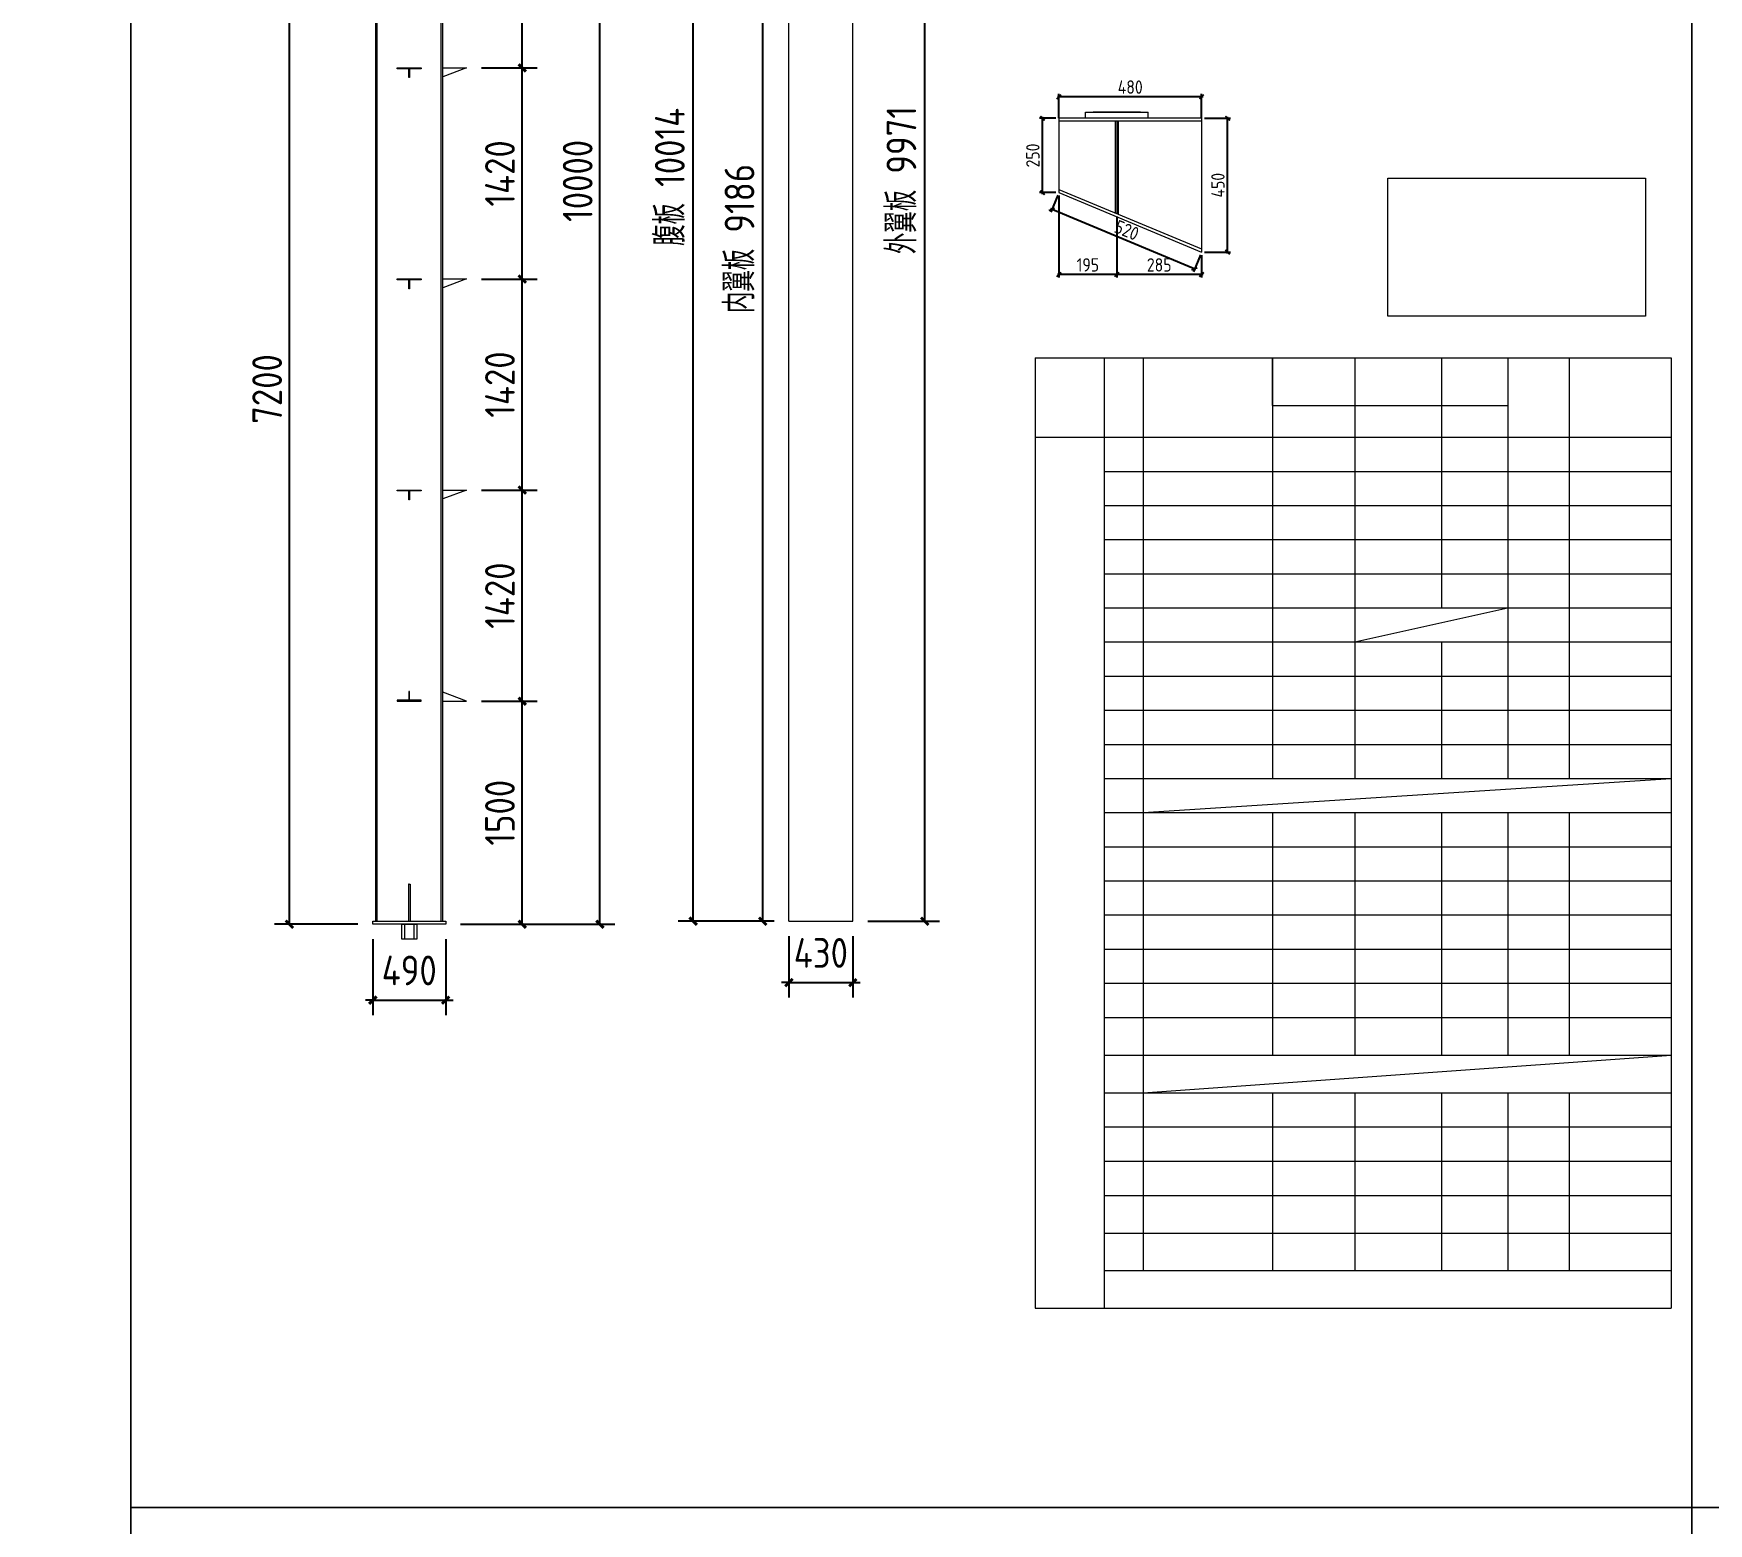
# Model space of a CAD drawing. Extents: x 485428 to 797698, y 56414 to 211814.
# Drawn here: x 671882 to 683150, y 140157 to 150179 of the extents above; entities that cross this region are included whole.
import ezdxf

# ---------------------------------------------------------------- set-up
doc = ezdxf.new("R2010")
doc.units = 0
doc.header["$LTSCALE"] = 1000
doc.header["$MEASUREMENT"] = 0
doc.layers.add('DOTE', color=1, linetype='Continuous')
doc.layers.add('钢架', color=7, linetype='Continuous', lineweight=25)
doc.styles.get("Standard").update_dxf_attribs({"font": 'gbenor.shx', "bigfont": 'gbcbig.shx'})
doc.dimstyles.get("Standard").update_dxf_attribs({"dimscale": 100, "dimtxt": 2, "dimasz": 0.4, "dimexe": 0.5, "dimexo": 1, "dimgap": 0.5, "dimtad": 1, "dimdec": 0, "dimzin": 0, "dimdsep": 46, "dimtxsty": 'Standard', "dimblk": 'ARCHTICK', "dimcen": 0.09, "dimadec": 0, "dimazin": 0, "dimtfac": 1, "dimtdec": 0, "dimtix": 1, "dimtmove": 2, "dimatfit": 3, "dimfxl": 1, "dimtolj": 1, "dimtzin": 0, "dimarcsym": 0})

# ---------------------------------------------------------------- blocks, each defined once
blk = doc.blocks.new('_ArchTick')
at = {"color": 0, "linetype": 'ByBlock', "const_width": 0.4}
blk.add_lwpolyline([(-0.5, -0.5), (0.5, 0.5)], dxfattribs=at)
blk = doc.blocks.new('*D414')
at = {"color": 3, "lineweight": -2}
for p, q in [((674895, 145688), (675270, 145688)), ((675170, 144188), (675170, 145688)), ((674755, 144188), (675270, 144188))]:
    blk.add_line(p, q, dxfattribs=at)
at = {"layer": 'Defpoints', "color": 0}
for p in [(674795, 145688), (675170, 145688), (674655, 144188)]:
    blk.add_point(p, dxfattribs=at)
at = {"color": 3, "lineweight": -2, "xscale": 50, "yscale": 50, "zscale": 50}
for p, rotation in [((675170, 145688), 90), ((675170, 144188), 270)]:
    blk.add_blockref('_ArchTick', p, dxfattribs=dict(at, rotation=rotation))
at = {"color": 0, "lineweight": 15, "insert": (675020, 144938), "char_height": 200, "attachment_point": 5, "rotation": 90}
blk.add_mtext('\\A1;1500', dxfattribs=at)
blk = doc.blocks.new('*D415')
at = {"color": 3, "lineweight": -2}
for p, q in [((674895, 147108), (675270, 147108)), ((675170, 145688), (675170, 147108)), ((674895, 145688), (675270, 145688))]:
    blk.add_line(p, q, dxfattribs=at)
at = {"layer": 'Defpoints', "color": 0}
for p in [(674795, 147108), (675170, 147108), (674795, 145688)]:
    blk.add_point(p, dxfattribs=at)
at = {"color": 3, "lineweight": -2, "xscale": 50, "yscale": 50, "zscale": 50}
for p, rotation in [((675170, 147108), 90), ((675170, 145688), 270)]:
    blk.add_blockref('_ArchTick', p, dxfattribs=dict(at, rotation=rotation))
at = {"color": 0, "lineweight": 15, "insert": (675020, 146398), "char_height": 200, "attachment_point": 5, "rotation": 90}
blk.add_mtext('\\A1;1420', dxfattribs=at)
blk = doc.blocks.new('*D416')
at = {"color": 3, "lineweight": -2}
for p, q in [((674895, 148528), (675270, 148528)), ((675170, 147108), (675170, 148528)), ((674895, 147108), (675270, 147108))]:
    blk.add_line(p, q, dxfattribs=at)
at = {"layer": 'Defpoints', "color": 0}
for p in [(674795, 148528), (675170, 148528), (674795, 147108)]:
    blk.add_point(p, dxfattribs=at)
at = {"color": 3, "lineweight": -2, "xscale": 50, "yscale": 50, "zscale": 50}
for p, rotation in [((675170, 148528), 90), ((675170, 147108), 270)]:
    blk.add_blockref('_ArchTick', p, dxfattribs=dict(at, rotation=rotation))
at = {"color": 0, "lineweight": 15, "insert": (675020, 147818), "char_height": 200, "attachment_point": 5, "rotation": 90}
blk.add_mtext('\\A1;1420', dxfattribs=at)
blk = doc.blocks.new('*D417')
at = {"color": 3, "lineweight": -2}
for p, q in [((674895, 149948), (675270, 149948)), ((675170, 148528), (675170, 149948)), ((674895, 148528), (675270, 148528))]:
    blk.add_line(p, q, dxfattribs=at)
at = {"layer": 'Defpoints', "color": 0}
for p in [(674795, 149948), (675170, 149948), (674795, 148528)]:
    blk.add_point(p, dxfattribs=at)
at = {"color": 3, "lineweight": -2, "xscale": 50, "yscale": 50, "zscale": 50}
for p, rotation in [((675170, 149948), 90), ((675170, 148528), 270)]:
    blk.add_blockref('_ArchTick', p, dxfattribs=dict(at, rotation=rotation))
at = {"color": 0, "lineweight": 15, "insert": (675020, 149238), "char_height": 200, "attachment_point": 5, "rotation": 90}
blk.add_mtext('\\A1;1420', dxfattribs=at)
blk = doc.blocks.new('*D418')
at = {"color": 3, "lineweight": -2}
for p, q in [((674895, 151368), (675270, 151368)), ((675170, 149948), (675170, 151368)), ((674895, 149948), (675270, 149948))]:
    blk.add_line(p, q, dxfattribs=at)
at = {"layer": 'Defpoints', "color": 0}
for p in [(674795, 151368), (675170, 151368), (674795, 149948)]:
    blk.add_point(p, dxfattribs=at)
at = {"color": 3, "lineweight": -2, "xscale": 50, "yscale": 50, "zscale": 50}
for p, rotation in [((675170, 151368), 90), ((675170, 149948), 270)]:
    blk.add_blockref('_ArchTick', p, dxfattribs=dict(at, rotation=rotation))
at = {"color": 0, "lineweight": 15, "insert": (675020, 150658), "char_height": 200, "attachment_point": 5, "rotation": 90}
blk.add_mtext('\\A1;1420', dxfattribs=at)
blk = doc.blocks.new('*D420')
at = {"color": 3, "lineweight": -2}
for p, q in [((673605, 151388), (673504, 151388)), ((673604, 144188), (673604, 151388)), ((674065, 144188), (673504, 144188))]:
    blk.add_line(p, q, dxfattribs=at)
at = {"layer": 'Defpoints', "color": 0}
for p in [(673604, 151388), (673705, 151388), (674165, 144188)]:
    blk.add_point(p, dxfattribs=at)
at = {"color": 3, "lineweight": -2, "xscale": 50, "yscale": 50, "zscale": 50}
for p, rotation in [((673604, 151388), 90), ((673604, 144188), 270)]:
    blk.add_blockref('_ArchTick', p, dxfattribs=dict(at, rotation=rotation))
at = {"color": 0, "lineweight": 15, "insert": (673454, 147788), "char_height": 200, "attachment_point": 5, "rotation": 90}
blk.add_mtext('\\A1;7200', dxfattribs=at)
blk = doc.blocks.new('*D422')
at = {"color": 3, "lineweight": -2}
for p, q in [((674735, 154188), (675793, 154188)), ((675693, 144188), (675693, 154188)), ((674755, 144188), (675793, 144188))]:
    blk.add_line(p, q, dxfattribs=at)
at = {"layer": 'Defpoints', "color": 0}
for p in [(674635, 154188), (675693, 154188), (674655, 144188)]:
    blk.add_point(p, dxfattribs=at)
at = {"color": 3, "lineweight": -2, "xscale": 50, "yscale": 50, "zscale": 50}
for p, rotation in [((675693, 154188), 90), ((675693, 144188), 270)]:
    blk.add_blockref('_ArchTick', p, dxfattribs=dict(at, rotation=rotation))
at = {"color": 0, "lineweight": 15, "insert": (675543, 149188), "char_height": 200, "attachment_point": 5, "rotation": 90}
blk.add_mtext('\\A1;10000', dxfattribs=at)
blk = doc.blocks.new('*D423')
at = {"color": 3, "lineweight": -2}
for p, q in [((676964, 144108), (676964, 143695)), ((677394, 144108), (677394, 143695)), ((676964, 143795), (676914, 143795)), ((676964, 143795), (677394, 143795)), ((677394, 143795), (677444, 143795))]:
    blk.add_line(p, q, dxfattribs=at)
at = {"layer": 'Defpoints', "color": 0}
for p in [(676964, 144208), (677394, 144208), (677394, 143795)]:
    blk.add_point(p, dxfattribs=at)
at = {"color": 3, "lineweight": -2, "xscale": 50, "yscale": 50, "zscale": 50}
blk.add_blockref('_ArchTick', (676964, 143795), dxfattribs=at)
at = {"color": 3, "lineweight": -2, "xscale": 50, "yscale": 50, "zscale": 50, "rotation": 180}
blk.add_blockref('_ArchTick', (677394, 143795), dxfattribs=at)
at = {"color": 0, "lineweight": 15, "insert": (677179, 143995), "char_height": 200, "attachment_point": 5}
blk.add_mtext('\\A1;430', dxfattribs=at)
blk = doc.blocks.new('*D424')
at = {"color": 3, "lineweight": -2}
for p, q in [((674165, 144088), (674165, 143577)), ((674655, 144088), (674655, 143577)), ((674165, 143677), (674115, 143677)), ((674165, 143677), (674655, 143677)), ((674655, 143677), (674705, 143677))]:
    blk.add_line(p, q, dxfattribs=at)
at = {"layer": 'Defpoints', "color": 0}
for p in [(674165, 144188), (674655, 144188), (674655, 143677)]:
    blk.add_point(p, dxfattribs=at)
at = {"color": 3, "lineweight": -2, "xscale": 50, "yscale": 50, "zscale": 50}
blk.add_blockref('_ArchTick', (674165, 143677), dxfattribs=at)
at = {"color": 3, "lineweight": -2, "xscale": 50, "yscale": 50, "zscale": 50, "rotation": 180}
blk.add_blockref('_ArchTick', (674655, 143677), dxfattribs=at)
at = {"color": 0, "lineweight": 15, "insert": (674410, 143877), "char_height": 200, "attachment_point": 5}
blk.add_mtext('\\A1;490', dxfattribs=at)
blk = doc.blocks.new('*D425')
at = {"color": 3, "lineweight": -2}
for p, q in [((676864, 153394), (676688, 153394)), ((676788, 144208), (676788, 153394)), ((676864, 144208), (676688, 144208))]:
    blk.add_line(p, q, dxfattribs=at)
at = {"layer": 'Defpoints', "color": 0}
for p in [(676788, 153394), (676964, 153394), (676964, 144208)]:
    blk.add_point(p, dxfattribs=at)
at = {"color": 3, "lineweight": -2, "xscale": 50, "yscale": 50, "zscale": 50}
for p, rotation in [((676788, 153394), 90), ((676788, 144208), 270)]:
    blk.add_blockref('_ArchTick', p, dxfattribs=dict(at, rotation=rotation))
at = {"color": 0, "lineweight": 15, "insert": (676632, 148801), "char_height": 200, "attachment_point": 5, "rotation": 90}
blk.add_mtext('\\A1;内翼板 9186', dxfattribs=at)
blk = doc.blocks.new('*D427')
at = {"color": 3, "lineweight": -2}
for p, q in [((677494, 154179), (677978, 154179)), ((677878, 144208), (677878, 154179)), ((677494, 144208), (677978, 144208))]:
    blk.add_line(p, q, dxfattribs=at)
at = {"layer": 'Defpoints', "color": 0}
for p in [(677394, 154179), (677878, 154179), (677394, 144208)]:
    blk.add_point(p, dxfattribs=at)
at = {"color": 3, "lineweight": -2, "xscale": 50, "yscale": 50, "zscale": 50}
for p, rotation in [((677878, 154179), 90), ((677878, 144208), 270)]:
    blk.add_blockref('_ArchTick', p, dxfattribs=dict(at, rotation=rotation))
at = {"color": 0, "lineweight": 15, "insert": (677721, 149194), "char_height": 200, "attachment_point": 5, "rotation": 90}
blk.add_mtext('\\A1;外翼板 9971', dxfattribs=at)
blk = doc.blocks.new('*D429')
at = {"color": 3, "lineweight": -2}
for p, q in [((676864, 154222), (676220, 154222)), ((676320, 144208), (676320, 154222)), ((676864, 144208), (676220, 144208))]:
    blk.add_line(p, q, dxfattribs=at)
at = {"layer": 'Defpoints', "color": 0}
for p in [(676320, 154222), (676964, 154222), (676964, 144208)]:
    blk.add_point(p, dxfattribs=at)
at = {"color": 3, "lineweight": -2, "xscale": 50, "yscale": 50, "zscale": 50}
for p, rotation in [((676320, 154222), 90), ((676320, 144208), 270)]:
    blk.add_blockref('_ArchTick', p, dxfattribs=dict(at, rotation=rotation))
at = {"color": 0, "lineweight": 15, "insert": (676163, 149215), "char_height": 200, "attachment_point": 5, "rotation": 90}
blk.add_mtext('\\A1;腹板 10014', dxfattribs=at)
blk = doc.blocks.new('*D654')
at = {"color": 3, "lineweight": -2}
for p, q in [((678760, 149609), (678650, 149609)), ((678670, 149099), (678670, 149619)), ((678760, 149109), (678650, 149109))]:
    blk.add_line(p, q, dxfattribs=at)
at = {"layer": 'Defpoints', "color": 0}
for p in [(678670, 149609), (678780, 149609), (678780, 149109)]:
    blk.add_point(p, dxfattribs=at)
at = {"color": 3, "lineweight": -2, "xscale": 30, "yscale": 30, "zscale": 30}
for p, rotation in [((678670, 149609), 90), ((678670, 149109), 270)]:
    blk.add_blockref('_ArchTick', p, dxfattribs=dict(at, rotation=rotation))
at = {"color": 0, "lineweight": 15, "insert": (678605, 149359), "char_height": 90, "attachment_point": 5, "rotation": 90}
blk.add_mtext('\\A1;250', dxfattribs=at)
blk = doc.blocks.new('*D655')
at = {"color": 3, "lineweight": -2}
for p, q in [((679760, 149609), (679935, 149609)), ((679915, 148699), (679915, 149619)), ((679760, 148709), (679935, 148709))]:
    blk.add_line(p, q, dxfattribs=at)
at = {"layer": 'Defpoints', "color": 0}
for p in [(679740, 149609), (679915, 149609), (679740, 148709)]:
    blk.add_point(p, dxfattribs=at)
at = {"color": 3, "lineweight": -2, "xscale": 30, "yscale": 30, "zscale": 30}
for p, rotation in [((679915, 149609), 90), ((679915, 148709), 270)]:
    blk.add_blockref('_ArchTick', p, dxfattribs=dict(at, rotation=rotation))
at = {"color": 0, "lineweight": 15, "insert": (679850, 149159), "char_height": 90, "attachment_point": 5, "rotation": 90}
blk.add_mtext('\\A1;450', dxfattribs=at)
blk = doc.blocks.new('*D656')
at = {"color": 3, "lineweight": -2}
for p, q in [((678772, 149091), (678725, 148977)), ((679702, 148592), (678723, 149000)), ((679732, 148691), (679685, 148577))]:
    blk.add_line(p, q, dxfattribs=at)
at = {"layer": 'Defpoints', "color": 0}
for p in [(678780, 149109), (678732, 148996), (679740, 148709)]:
    blk.add_point(p, dxfattribs=at)
at = {"color": 3, "lineweight": -2, "xscale": 30, "yscale": 30, "zscale": 30}
for p, rotation in [((678732, 148996), 157.3801350519596), ((679692, 148596), 337.3801350519596)]:
    blk.add_blockref('_ArchTick', p, dxfattribs=dict(at, rotation=rotation))
at = {"color": 0, "lineweight": 15, "insert": (679237, 148856), "char_height": 90, "attachment_point": 5, "rotation": 337.3801}
blk.add_mtext('\\A1;520', dxfattribs=at)
blk = doc.blocks.new('*D657')
at = {"color": 3, "lineweight": -2}
for p, q in [((679750, 149754), (678770, 149754)), ((678780, 149609), (678780, 149774)), ((679740, 149609), (679740, 149774))]:
    blk.add_line(p, q, dxfattribs=at)
at = {"layer": 'Defpoints', "color": 0}
for p in [(678780, 149754), (678780, 149589), (679740, 149589)]:
    blk.add_point(p, dxfattribs=at)
at = {"color": 3, "lineweight": -2, "xscale": 30, "yscale": 30, "zscale": 30, "rotation": 180}
blk.add_blockref('_ArchTick', (678780, 149754), dxfattribs=at)
at = {"color": 3, "lineweight": -2, "xscale": 30, "yscale": 30, "zscale": 30}
blk.add_blockref('_ArchTick', (679740, 149754), dxfattribs=at)
at = {"color": 0, "lineweight": 15, "insert": (679260, 149819), "char_height": 90, "attachment_point": 5}
blk.add_mtext('\\A1;480', dxfattribs=at)
blk = doc.blocks.new('*D658')
at = {"color": 3, "lineweight": -2}
for p, q in [((679170, 148948), (679170, 148538)), ((679740, 148689), (679740, 148538)), ((679750, 148558), (679160, 148558))]:
    blk.add_line(p, q, dxfattribs=at)
at = {"layer": 'Defpoints', "color": 0}
for p in [(679170, 148968), (679740, 148709), (679170, 148558)]:
    blk.add_point(p, dxfattribs=at)
at = {"color": 3, "lineweight": -2, "xscale": 30, "yscale": 30, "zscale": 30, "rotation": 180}
blk.add_blockref('_ArchTick', (679170, 148558), dxfattribs=at)
at = {"color": 3, "lineweight": -2, "xscale": 30, "yscale": 30, "zscale": 30}
blk.add_blockref('_ArchTick', (679740, 148558), dxfattribs=at)
at = {"color": 0, "lineweight": 15, "insert": (679455, 148623), "char_height": 90, "attachment_point": 5}
blk.add_mtext('\\A1;285', dxfattribs=at)
blk = doc.blocks.new('*D659')
at = {"color": 3, "lineweight": -2}
for p, q in [((678780, 149089), (678780, 148538)), ((679170, 148948), (679170, 148538)), ((679180, 148558), (678770, 148558))]:
    blk.add_line(p, q, dxfattribs=at)
at = {"layer": 'Defpoints', "color": 0}
for p in [(678780, 149109), (679170, 148968), (678780, 148558)]:
    blk.add_point(p, dxfattribs=at)
at = {"color": 3, "lineweight": -2, "xscale": 30, "yscale": 30, "zscale": 30, "rotation": 180}
blk.add_blockref('_ArchTick', (678780, 148558), dxfattribs=at)
at = {"color": 3, "lineweight": -2, "xscale": 30, "yscale": 30, "zscale": 30}
blk.add_blockref('_ArchTick', (679170, 148558), dxfattribs=at)
at = {"color": 0, "lineweight": 15, "insert": (678975, 148623), "char_height": 90, "attachment_point": 5}
blk.add_mtext('\\A1;195', dxfattribs=at)
blk = doc.blocks.new('*D992')
at = {"color": 0, "lineweight": -2}
blk.add_arc((677394, 154222), 346, 180, 270, dxfattribs=at)
at = {"layer": 'Defpoints', "color": 0}
for p in [(676964, 154222), (677394, 154222), (677394, 154179), (677094, 154050), (677394, 144208)]:
    blk.add_point(p, dxfattribs=at)
at = {"color": 0, "lineweight": -2, "xscale": 50, "yscale": 50, "zscale": 50}
for p, rotation in [((677048, 154222), 89.99999999998869), ((677394, 153877), 359.9999999999992)]:
    blk.add_blockref('_ArchTick', p, dxfattribs=dict(at, rotation=rotation))
at = {"color": 0, "lineweight": 15, "insert": (677291, 154119), "char_height": 200, "attachment_point": 5, "rotation": 315}
blk.add_mtext('\\A1;90°', dxfattribs=at)

msp = doc.modelspace()

# ---------------------------------------------------------------- linework, layer by layer
at = {"color": 2, "lineweight": 15}
for p, q in [((674329.4, 149942.5), (674329.4, 149948.5)), ((674329.4, 149948.5), (674409.4, 149948.5)), ((674489.4, 149942.5), (674329.4, 149942.5)), ((674406.4, 149882.5), (674406.4, 149942.5)), ((674406.4, 149942.5), (674412.4, 149942.5)), ((674409.4, 149882.5), (674406.4, 149882.5)), ((674409.4, 149948.5), (674489.4, 149948.5)), ((674412.4, 149882.5), (674409.4, 149882.5)), ((674412.4, 149942.5), (674412.4, 149882.5)), ((674489.4, 149948.5), (674489.4, 149942.5)), ((674635.2, 149948.5), (674795.2, 149948.5)), ((674635.2, 149948.5), (674795.2, 149948.5)), ((674795.2, 149948.5), (674635.2, 149888.5)), ((674329.4, 148522.5), (674329.4, 148528.5)), ((674329.4, 148528.5), (674409.4, 148528.5)), ((674489.4, 148522.5), (674329.4, 148522.5)), ((674406.4, 148462.5), (674406.4, 148522.5)), ((674406.4, 148522.5), (674412.4, 148522.5)), ((674409.4, 148528.5), (674489.4, 148528.5)), ((674412.4, 148522.5), (674412.4, 148462.5)), ((674489.4, 148528.5), (674489.4, 148522.5)), ((674635.2, 148528.5), (674795.2, 148528.5)), ((674635.2, 148528.5), (674795.2, 148528.5)), ((674795.2, 148528.5), (674635.2, 148468.5)), ((674409.4, 148462.5), (674406.4, 148462.5)), ((674412.4, 148462.5), (674409.4, 148462.5)), ((674329.4, 147102.5), (674329.4, 147108.5)), ((674329.4, 147108.5), (674409.4, 147108.5)), ((674489.4, 147102.5), (674329.4, 147102.5)), ((674406.4, 147042.5), (674406.4, 147102.5)), ((674406.4, 147102.5), (674412.4, 147102.5)), ((674409.4, 147108.5), (674489.4, 147108.5)), ((674412.4, 147102.5), (674412.4, 147042.5)), ((674489.4, 147108.5), (674489.4, 147102.5)), ((674635.2, 147108.5), (674795.2, 147108.5)), ((674635.2, 147108.5), (674795.2, 147108.5)), ((674795.2, 147108.5), (674635.2, 147048.5)), ((674409.4, 147042.5), (674406.4, 147042.5)), ((674412.4, 147042.5), (674409.4, 147042.5)), ((674489.4, 145694.5), (674329.4, 145694.5)), ((674329.4, 145694.5), (674329.4, 145688.5)), ((674409.4, 145754.5), (674406.4, 145754.5)), ((674406.4, 145754.5), (674406.4, 145694.5)), ((674406.4, 145694.5), (674412.4, 145694.5)), ((674412.4, 145754.5), (674409.4, 145754.5)), ((674412.4, 145694.5), (674412.4, 145754.5)), ((674489.4, 145688.5), (674489.4, 145694.5)), ((674795.2, 145688.5), (674635.2, 145748.5)), ((674329.4, 145688.5), (674409.4, 145688.5)), ((674409.4, 145688.5), (674489.4, 145688.5)), ((674635.2, 145688.5), (674795.2, 145688.5)), ((674635.2, 145688.5), (674795.2, 145688.5)), ((674410.2, 144458.5), (674405.2, 144458.5)), ((674405.2, 144458.5), (674405.2, 144208.5)), ((674410.2, 144458.5), (674415.2, 144458.5)), ((674415.2, 144458.5), (674415.2, 144208.5)), ((674165.2, 144188.5), (674165.2, 144208.5)), ((674165.2, 144208.5), (674655.2, 144208.5)), ((674655.2, 144188.5), (674165.2, 144188.5)), ((674655.2, 144208.5), (674655.2, 144188.5))]:
    msp.add_line(p, q, dxfattribs=at)
at = {"lineweight": 15}
for p, q in [((678959.7, 149649.3), (679379.7, 149649.3)), ((678959.7, 149609.3), (678959.7, 149649.3)), ((679329.7, 149649.3), (679009.7, 149649.3)), ((679379.7, 149609.3), (679379.7, 149649.3)), ((679739.7, 149609.3), (678779.7, 149609.3)), ((678779.7, 149609.3), (678779.7, 149109.3)), ((679739.7, 149589.3), (678779.7, 149589.3)), ((679169.7, 149609.3), (678959.7, 149609.3)), ((679159.7, 149589.3), (679159.7, 148972.6)), ((679459.7, 149609.3), (679169.7, 149609.3)), ((679179.7, 149589.3), (679179.7, 148964.3)), ((679739.7, 149609.3), (679739.7, 148709.3)), ((678779.7, 149131), (679739.7, 148731)), ((678779.7, 149109.3), (679739.7, 148709.3)), ((680216.5, 147678.1), (680216.5, 147997.5)), ((680216.5, 147997.5), (680216.5, 145168.3)), ((680770.3, 147997.5), (680770.3, 145168.3)), ((682898.7, 147997.5), (682898.7, 141605.4)), ((680770.3, 146086.4), (681799.4, 146315.9)), ((679346.9, 144938.8), (682898.7, 145168.3)), ((680216.5, 144938.8), (680216.5, 143306.8)), ((680770.3, 144938.8), (680770.3, 144020.7)), ((674360.2, 144188.5), (674460.2, 144188.5)), ((676963.7, 144208.5), (677393.7, 144208.5)), ((680770.3, 144020.7), (680770.3, 143306.8)), ((679346.9, 143054.2), (682898.7, 143306.8)), ((680216.5, 143054.2), (680216.5, 141858.1)), ((680770.3, 143054.2), (680770.3, 141858.1))]:
    msp.add_line(p, q, dxfattribs=at)
at = {"color": 1, "lineweight": 15}
for p, q in [((679169.7, 149589.3), (679169.7, 148968.5)), ((678621, 147997.5), (678621, 141605.4)), ((679086.8, 141605.4), (679086.8, 147997.5)), ((674360.2, 144088.5), (674360.2, 144188.5)), ((674380.2, 144088.5), (674380.2, 144188.5)), ((674440.2, 144188.5), (674440.2, 144088.5)), ((674460.2, 144188.5), (674460.2, 144088.5)), ((674460.2, 144088.5), (674360.2, 144088.5))]:
    msp.add_line(p, q, dxfattribs=at)
at = {"lineweight": 15}
for points in [[(619078.1, 155114.2), (672538.1, 155114.2), (672538.1, 117314.2), (619078.1, 117314.2)], [(672538.1, 155114.2), (683038.1, 155114.2), (683038.1, 140264.2), (672538.1, 140264.2)], [(683038.1, 155114.2), (693538.1, 155114.2), (693538.1, 140264.2), (683038.1, 140264.2)], [(680992.4, 149206.3), (682726.8, 149206.3), (682726.8, 148277.1), (680992.4, 148277.1)], [(672538.1, 140264.2), (683038.1, 140264.2), (683038.1, 125414.2), (672538.1, 125414.2)], [(683038.1, 140264.2), (693538.1, 140264.2), (693538.1, 125414.2), (683038.1, 125414.2)]]:
    msp.add_lwpolyline(points, close=True, dxfattribs=at)
at = {"layer": 'DOTE', "color": 0, "lineweight": 15}
for p, q in [((674195.2, 144208.5), (674195.2, 154232.5)), ((674625.2, 144208.5), (674625.2, 154179.4)), ((674635.2, 144208.5), (674635.2, 154188.5)), ((677393.7, 144208.5), (677393.7, 154179.4)), ((674185.2, 144208.5), (674185.2, 153394.5)), ((676963.7, 144208.5), (676963.7, 153394.5))]:
    msp.add_line(p, q, dxfattribs=at)
at = {"layer": '钢架', "lineweight": 15}
for p, q in [((678621, 147997.5), (682898.7, 147997.5)), ((679346.9, 147997.5), (679346.9, 141858.1)), ((681354.4, 147997.5), (681354.4, 146315.9)), ((681799.4, 147997.5), (681799.4, 145168.3)), ((682212, 147997.5), (682212, 145168.3)), ((680216.5, 147678.1), (681799.4, 147678.1)), ((678621, 147463.5), (682898.7, 147463.5)), ((679086.8, 147234), (682898.7, 147234)), ((679086.8, 147004.5), (682898.7, 147004.5)), ((679086.8, 146775), (682898.7, 146775)), ((679086.8, 146775), (682898.7, 146775)), ((679086.8, 146545.4), (682898.7, 146545.4)), ((679086.8, 146315.9), (682898.7, 146315.9)), ((679086.8, 146086.4), (682898.7, 146086.4)), ((681354.4, 146086.4), (681354.4, 145168.3)), ((679086.8, 145856.9), (682898.7, 145856.9)), ((679086.8, 145627.3), (682898.7, 145627.3)), ((679086.8, 145397.8), (682898.7, 145397.8)), ((679086.8, 145168.3), (682898.7, 145168.3)), ((679086.8, 145168.3), (682898.7, 145168.3)), ((679086.8, 145168.3), (682898.7, 145168.3)), ((679086.8, 145168.3), (682898.7, 145168.3)), ((679086.8, 144938.8), (682898.7, 144938.8)), ((679086.8, 144938.8), (682898.7, 144938.8)), ((681354.4, 144938.8), (681354.4, 143306.8)), ((681799.4, 144938.8), (681799.4, 143306.8)), ((682212, 144938.8), (682212, 143306.8)), ((679086.8, 144709.3), (682898.7, 144709.3)), ((679086.8, 144709.3), (682898.7, 144709.3)), ((679086.8, 144709.3), (682898.7, 144709.3)), ((679086.8, 144479.7), (682898.7, 144479.7)), ((679086.8, 144479.7), (682898.7, 144479.7)), ((679086.8, 144250.2), (682898.7, 144250.2)), ((679086.8, 144250.2), (682898.7, 144250.2)), ((679086.8, 144250.2), (682898.7, 144250.2)), ((679086.8, 144250.2), (682898.7, 144250.2)), ((679086.8, 144020.7), (682898.7, 144020.7)), ((679086.8, 144020.7), (682898.7, 144020.7)), ((679086.8, 144020.7), (682898.7, 144020.7)), ((679086.8, 144020.7), (682898.7, 144020.7)), ((679086.8, 143791.2), (682898.7, 143791.2)), ((679086.8, 143791.2), (682898.7, 143791.2)), ((679086.8, 143791.2), (682898.7, 143791.2)), ((679086.8, 143791.2), (682898.7, 143791.2)), ((679086.8, 143559.5), (682898.7, 143559.5)), ((679086.8, 143306.8), (682898.7, 143306.8)), ((679086.8, 143306.8), (682898.7, 143306.8)), ((679086.8, 143306.8), (682898.7, 143306.8)), ((679086.8, 143306.8), (682898.7, 143306.8)), ((679086.8, 143306.8), (682898.7, 143306.8)), ((679086.8, 143054.2), (682898.7, 143054.2)), ((681354.4, 143054.2), (681354.4, 141858.1)), ((681799.4, 143054.2), (681799.4, 141858.1)), ((682212, 143054.2), (682212, 141858.1)), ((679086.8, 142824.6), (682898.7, 142824.6)), ((679086.8, 142595.1), (682898.7, 142595.1)), ((679086.8, 142363.4), (682898.7, 142363.4)), ((679086.8, 142110.8), (682898.7, 142110.8)), ((679086.8, 141858.1), (682898.7, 141858.1)), ((678621, 141605.4), (682898.7, 141605.4))]:
    msp.add_line(p, q, dxfattribs=at)

# ---------------------------------------------------------------- dimensions: what is measured, and where the dimension line sits
at = {"color": 1, "lineweight": 15}
dim = msp.add_angular_dim_2l(base=(677094.4, 154049.6), line1=((677393.7, 144208.5), (677393.7, 154179.4)), line2=((676963.7, 154222.4), (677393.7, 154222.4)), dimstyle='Standard', override={"dimtxt": 2, "dimasz": 0.5, "dimgap": 1}, dxfattribs=at)
dim.commit()
dim.dimension.update_dxf_attribs({"geometry": '*D992', "text_midpoint": (677290.7, 154119.5)})
at = {"lineweight": 15}
for base, p1, p2, picture, middle in [((675692.9, 154188.5), (674655.2, 144188.5), (674635.2, 154188.5), '*D422', (675542.9, 149188.5)), ((673603.6, 151388.5), (674165.2, 144188.5), (673705.2, 151388.5), '*D420', (673453.6, 147788.5)), ((675170.1, 151368.5), (674795.2, 149948.5), (674795.2, 151368.5), '*D418', (675020.1, 150658.5)), ((675170.1, 149948.5), (674795.2, 148528.5), (674795.2, 149948.5), '*D417', (675020.1, 149238.5)), ((675170.1, 148528.5), (674795.2, 147108.5), (674795.2, 148528.5), '*D416', (675020.1, 147818.5)), ((675170.1, 147108.5), (674795.2, 145688.5), (674795.2, 147108.5), '*D415', (675020.1, 146398.5)), ((675170.1, 145688.5), (674655.2, 144188.5), (674795.2, 145688.5), '*D414', (675020.1, 144938.5))]:
    dim = msp.add_linear_dim(base=base, p1=p1, p2=p2, angle=90, dimstyle='Standard', override={"dimtxt": 2, "dimasz": 0.5, "dimexe": 1, "dimexo": 1, "dimclrd": 3, "dimclre": 3}, dxfattribs=at)
    dim.commit()
    dim.dimension.update_dxf_attribs({"geometry": picture, "text_midpoint": middle})
for base, p1, p2, text, picture, middle in [((676319.7, 154222.4), (676963.7, 144208.5), (676963.7, 154222.4), '腹板 10014', '*D429', (676163, 149215.5)), ((677877.9, 154179.4), (677393.7, 144208.5), (677393.7, 154179.4), '外翼板 9971', '*D427', (677721.3, 149194)), ((676788.3, 153394.5), (676963.7, 144208.5), (676963.7, 153394.5), '内翼板 9186', '*D425', (676631.7, 148801.5))]:
    dim = msp.add_linear_dim(base=base, p1=p1, p2=p2, angle=90, text=text, dimstyle='Standard', override={"dimtxt": 2, "dimasz": 0.5, "dimexe": 1, "dimexo": 1, "dimclrd": 3, "dimclre": 3}, dxfattribs=at)
    dim.commit()
    dim.dimension.update_dxf_attribs({"geometry": picture, "text_midpoint": middle})
for p1, p2, distance, override, picture, middle in [((679739.7, 149589.3), (678779.7, 149589.3), -164.6, {"dimtxt": 0.9, "dimasz": 0.3, "dimexe": 0.2, "dimexo": 0.2, "dimgap": 0.2, "dimlfac": 0.5, "dimdle": 0.1, "dimclrd": 3, "dimclre": 3}, '*D657', (679259.7, 149818.9)), ((678779.7, 149109.3), (678779.7, 149609.3), 109.4, {"dimtxt": 0.9, "dimasz": 0.3, "dimexe": 0.2, "dimexo": 0.2, "dimgap": 0.2, "dimlfac": 0.5, "dimdle": 0.1, "dimclrd": 3, "dimclre": 3}, '*D654', (678605.2, 149359.3)), ((679739.7, 148709.3), (679739.7, 149609.3), -175.7, {"dimtxt": 0.9, "dimasz": 0.3, "dimexe": 0.2, "dimexo": 0.2, "dimgap": 0.2, "dimlfac": 0.5, "dimdle": 0.1, "dimclrd": 3, "dimclre": 3}, '*D655', (679850.3, 149159.3)), ((679739.7, 148709.3), (678779.7, 149109.3), 122.8, {"dimtxt": 0.9, "dimasz": 0.3, "dimexe": 0.2, "dimexo": 0.2, "dimgap": 0.2, "dimlfac": 0.5, "dimdle": 0.1, "dimclrd": 3, "dimclre": 3}, '*D656', (679237.4, 148855.9)), ((676963.7, 144208.5), (677393.7, 144208.5), -413.8, {"dimtxt": 2, "dimasz": 0.5, "dimexe": 1, "dimexo": 1, "dimgap": 1, "dimclrd": 3, "dimclre": 3}, '*D423', (677178.7, 143994.7))]:
    dim = msp.add_aligned_dim(p1=p1, p2=p2, distance=distance, dimstyle='Standard', override=override, dxfattribs=at)
    dim.commit()
    dim.dimension.update_dxf_attribs({"geometry": picture, "text_midpoint": middle})
for base, p1, p2, override, picture, middle in [((678779.7, 148557.5), (679169.7, 148968.5), (678779.7, 149109.3), {"dimtxt": 0.9, "dimasz": 0.3, "dimexe": 0.2, "dimexo": 0.2, "dimgap": 0.2, "dimlfac": 0.5, "dimdle": 0.1, "dimclrd": 3, "dimclre": 3}, '*D659', (678974.7, 148622.5)), ((679169.7, 148557.5), (679739.7, 148709.3), (679169.7, 148968.5), {"dimtxt": 0.9, "dimasz": 0.3, "dimexe": 0.2, "dimexo": 0.2, "dimgap": 0.2, "dimlfac": 0.5, "dimdle": 0.1, "dimclrd": 3, "dimclre": 3}, '*D658', (679454.7, 148622.5)), ((674655.2, 143677.3), (674165.2, 144188.5), (674655.2, 144188.5), {"dimtxt": 2, "dimasz": 0.5, "dimexe": 1, "dimexo": 1, "dimgap": 1, "dimclrd": 3, "dimclre": 3}, '*D424', (674410.2, 143877.3))]:
    dim = msp.add_linear_dim(base=base, p1=p1, p2=p2, dimstyle='Standard', override=override, dxfattribs=at)
    dim.commit()
    dim.dimension.update_dxf_attribs({"geometry": picture, "text_midpoint": middle})

doc.saveas('drawing.dxf')
